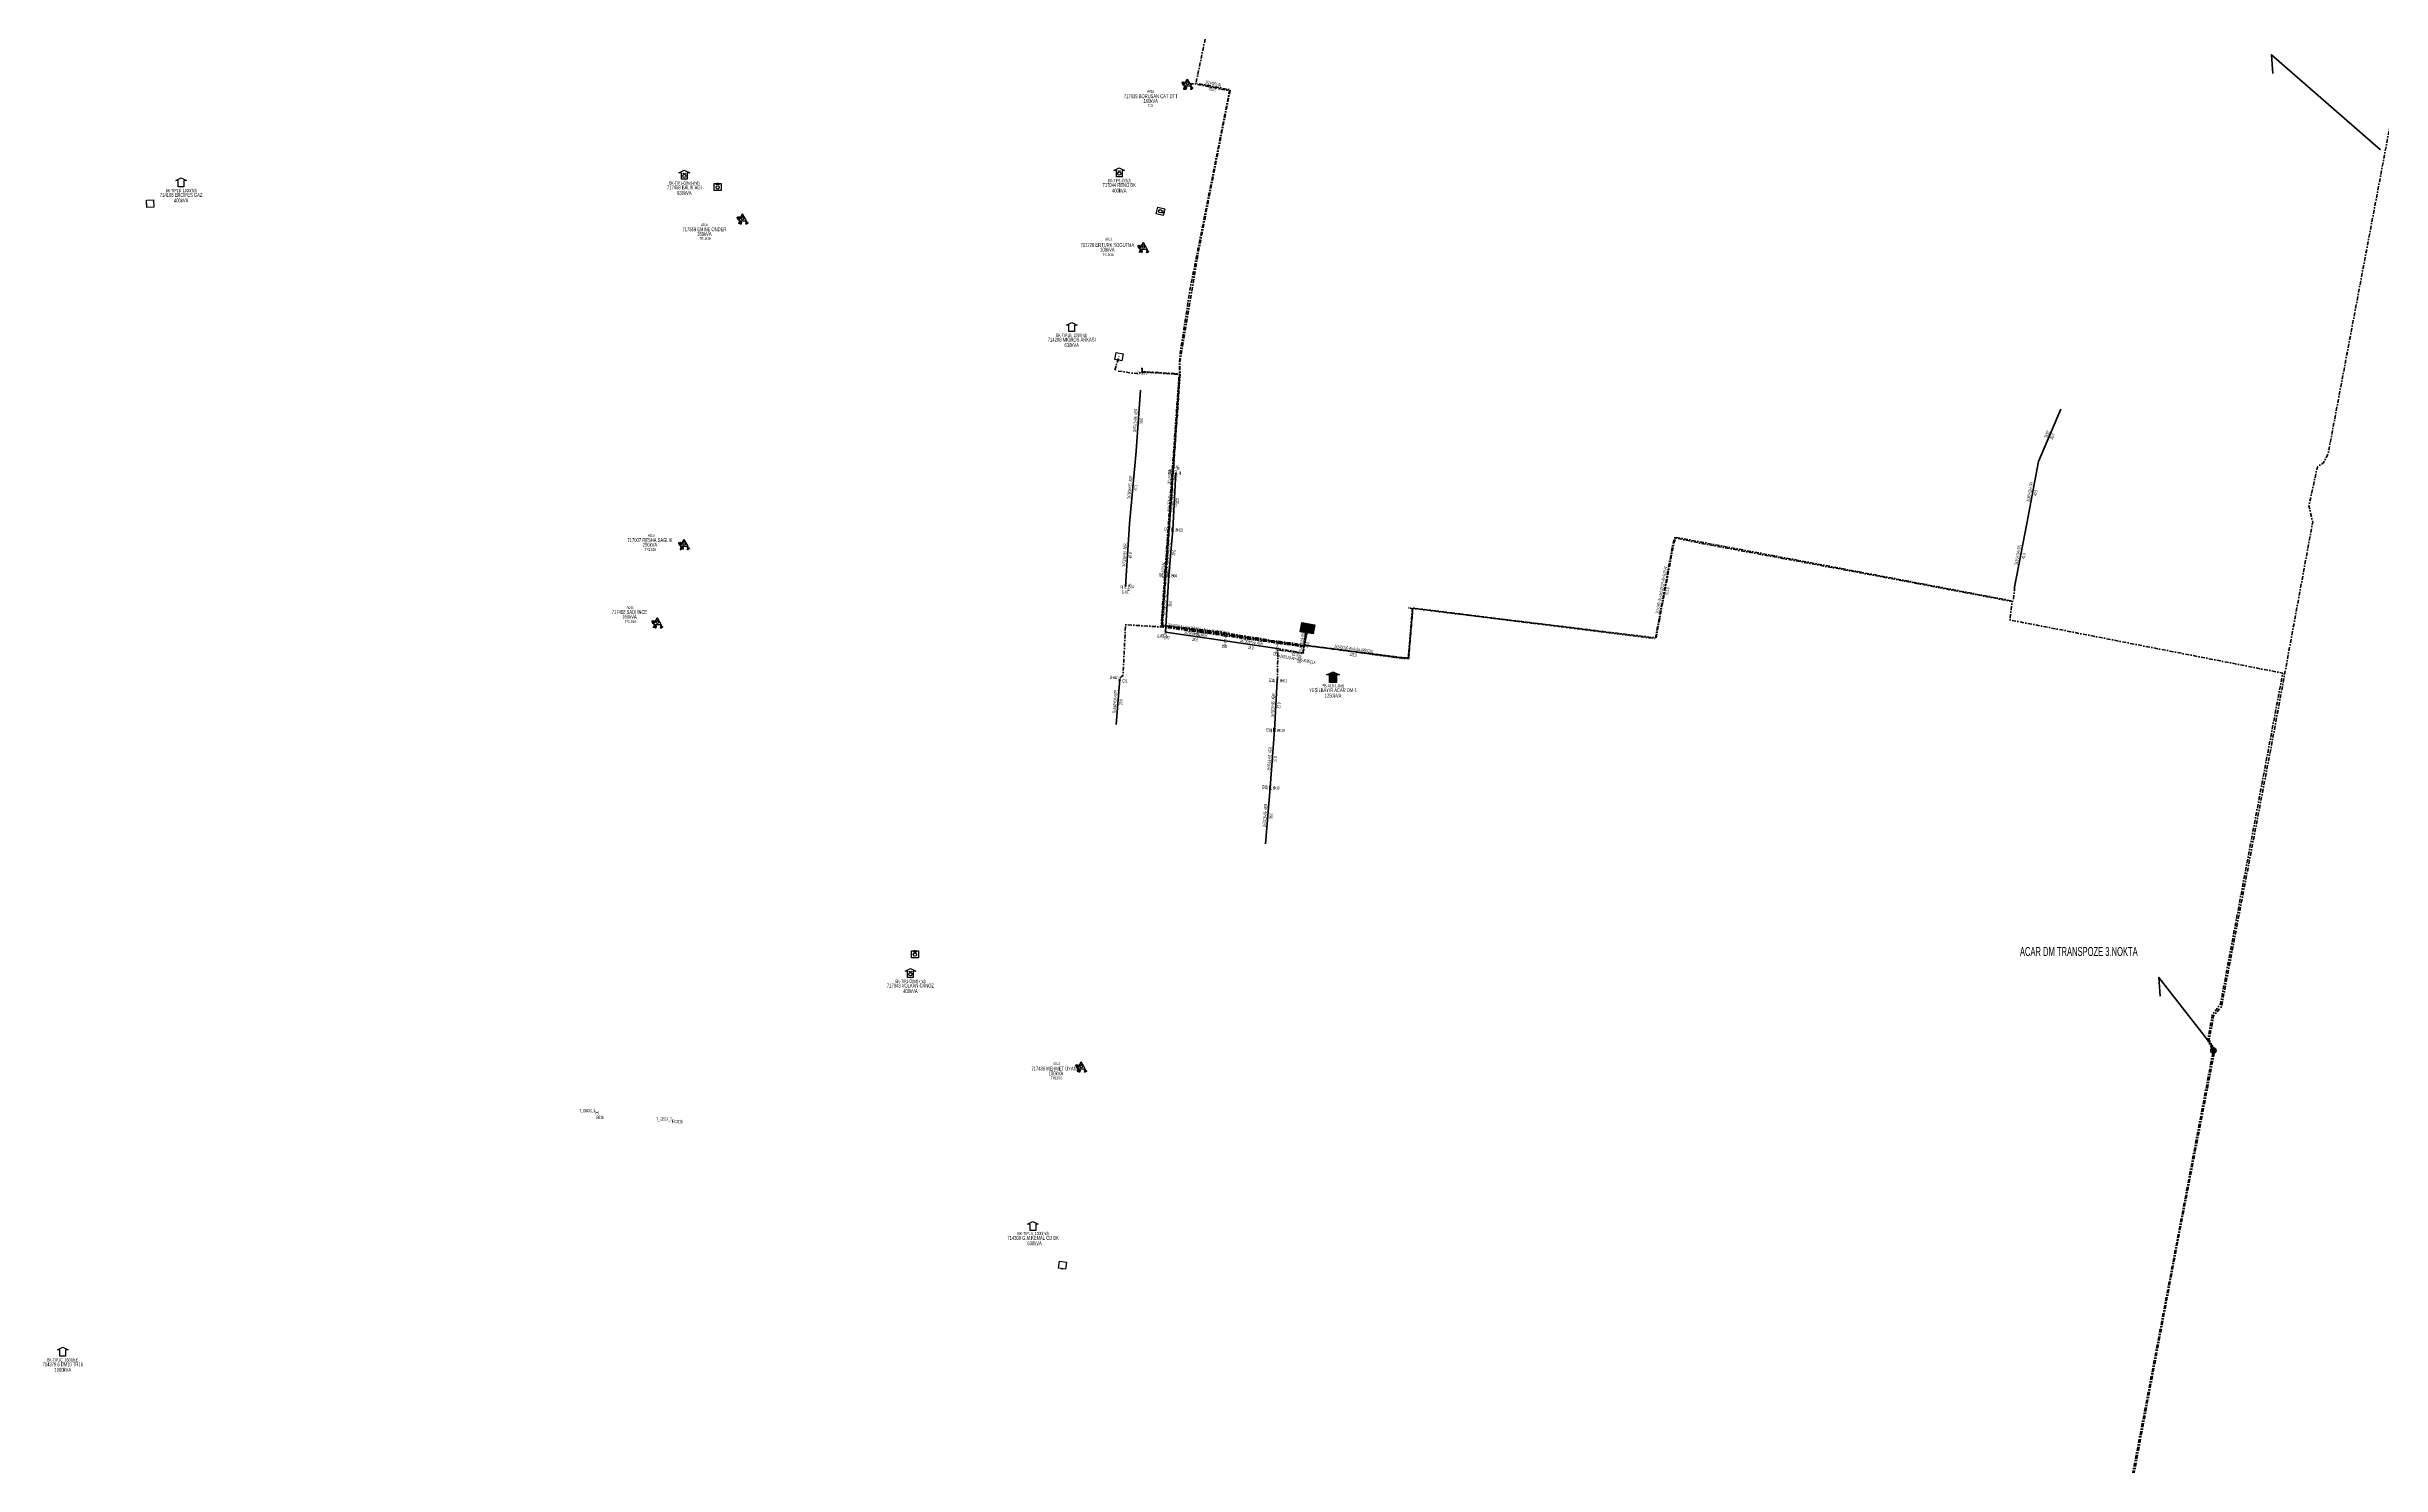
# Model space of a CAD drawing. Header units: millimetres. Extents: x 553786 to 559346, y 4090997 to 4099532.
# Drawn here: x 555232 to 556717, y 4094061 to 4094963 of the extents above; entities that cross this region are included whole.
import ezdxf
from ezdxf.enums import TextEntityAlignment as Align

# ---------------------------------------------------------------- set-up
doc = ezdxf.new("R2010")
doc.units = ezdxf.units.MM
doc.linetypes.add('DASHDOT', pattern=[5, 2.5, -1.25, 0, -1.25])
for name, color, linetype, lineweight in [('DIREK_AG_YENI', 108, 'Continuous', 25), ('DIREK_BOX_MEVCUT', 5, 'Continuous', 25), ('DIREK_OG_YENI', 10, 'Continuous', 25), ('HAT_AG_HAVAI_YENI', 3, 'Continuous', 50), ('HAT_AG_YERALTI_YENI', 3, 'DASHDOT', 50), ('HAT_OG_HAVAI_BYSK', 1, 'Continuous', 70), ('HAT_OG_HAVAI_YENI', 1, 'Continuous', 70), ('HAT_OG_YERALTI_YENI', 1, 'DASHDOT', 70), ('NODE_OG_YENI', 5, 'Continuous', 25), ('TRAFO_MEVCUT', 5, 'Continuous', 30), ('TRAFO_TADILAT_BYSK', 5, 'Continuous', 30), ('TRAFO_YENI', 5, 'Continuous', 30)]:
    doc.layers.add(name, color=color, linetype=linetype, lineweight=lineweight)
doc.styles.add('Direk', font='B_CAD')
doc.styles.get("Standard").update_dxf_attribs({"font": 'Arial'})

# ---------------------------------------------------------------- blocks, each defined once
blk = doc.blocks.new('YENI_BINA_KARE')
blk.add_hatch(color=5).paths.add_polyline_path([(-2.25, -2.25), (2.25, -2.25), (2.25, 2.25), (-2.25, 2.25)])
at = {"layer": 'TRAFO_TADILAT_BYSK', "linetype": 'Continuous'}
for p, q in [((-2.25, -2.25), (-2.25, 2.25)), ((-2.25, 2.25), (2.25, 2.25)), ((0, 1.8), (0, 2.7)), ((2.25, 2.25), (2.25, -2.25)), ((2.25, -2.25), (-2.25, -2.25))]:
    blk.add_line(p, q, dxfattribs=at)
blk = doc.blocks.new('YENI_BETKOSK')
at = {"layer": 'TRAFO_YENI', "linetype": 'Continuous'}
for p, q in [((-3.4, 2), (0, 3.6)), ((-1.8, 2), (-3.4, 2)), ((-1.8, -2), (-1.8, 2)), ((0, 3.6), (3.4, 2)), ((3.4, 2), (1.8, 2)), ((1.8, 2), (1.8, -2)), ((1.8, -2), (-1.8, -2))]:
    blk.add_line(p, q, dxfattribs=at)
for points in [[(-3.4, 2), (-1.8, 2), (-1.8, 2.752941)], [(-1.8, 2.752941), (0, -2), (0, 3.6)], [(-1.8, -2), (-1.8, 2.752941), (0, -2)], [(0, -2), (0, 3.6), (1.8, -2)], [(0, 3.6), (1.8, -2), (1.8, 2.752941)], [(1.8, 2), (1.8, 2.752941), (3.4, 2)]]:
    blk.add_solid(points, dxfattribs=at)
blk = doc.blocks.new('MEV_BINA_KARE')
at = {"layer": 'TRAFO_MEVCUT', "linetype": 'Continuous'}
for p, q in [((-2.25, -2.25), (-2.25, 2.25)), ((-2.25, 2.25), (2.25, 2.25)), ((0, 1.8), (0, 2.7)), ((2.25, 2.25), (2.25, -2.25)), ((2.25, -2.25), (-2.25, -2.25))]:
    blk.add_line(p, q, dxfattribs=at)
blk = doc.blocks.new('MEV_BETKOSK')
at = {"layer": 'TRAFO_MEVCUT', "linetype": 'Continuous'}
for p, q in [((-3.4, 2), (0, 3.6)), ((-1.8, 2), (-3.4, 2)), ((-1.8, -2), (-1.8, 2)), ((0, 3.6), (3.4, 2)), ((3.4, 2), (1.8, 2)), ((1.8, 2), (1.8, -2)), ((1.8, -2), (-1.8, -2))]:
    blk.add_line(p, q, dxfattribs=at)
blk = doc.blocks.new('MEV_DIREK_OZEL')
h = blk.add_hatch(color=32)
h.paths.add_polyline_path([(-2.1, 1), (-2.3, 1.1), (-3.3, -0.5), (-3.1, -0.6), (-2.6, 0.1), (-1.9, -0.4), (-1.8, -0.2), (-2.5, 0.3)])
h.paths.add_polyline_path([(-3.4, -0.1), (-3.3, -0.2), (-2.6, 1), (-2.7, 1.1)])
h.paths.add_polyline_path([(-3.5, 0.3), (-3.4, 0.2), (-3, 0.8), (-3.2, 0.9)])
h.paths.add_polyline_path([(-3.6, 0.8), (-3.6, 0.7), (-3.5, 0.6), (-3.4, 0.8)])
h.paths.add_polyline_path([(-1.5, -2.3), (-2.2, -2.3), (-2.5, -3.5), (-2.4, -3.5), (-2.2, -2.5), (-1.9, -2.5), (-2.1, -3.5), (-2, -3.5), (-1.8, -2.5), (-1.5, -2.5), (-1.7, -3.5), (-1.6, -3.5), (-1.4, -2.5), (-1.1, -2.5), (-1.3, -3.5), (-1.2, -3.5), (-1, -2.5), (-0.7, -2.5), (-0.9, -3.5), (-0.8, -3.5), (-0.5, -2.3), (-1.3, -2.3), (-1.3, -1.4), (-1.5, -1.4)])
at = {"layer": 'TRAFO_MEVCUT'}
for points in [[(2.4, -1.6), (2.2, -1.9), (2.1, -1.4), (2, -1.4), (2.1, -2.3), (2.3, -2), (2.4, -2.7), (2.1, -2.7), (2.4, -2.9), (2.4, -2.9), (2.7, -2.5), (2.5, -2.6)], [(2.4, -1.6), (2.2, -1.9), (2.1, -1.4), (2, -1.4), (2.1, -2.3), (2.3, -2), (2.4, -2.7), (2.1, -2.7), (2.4, -2.9), (2, -3.2), (2.2, -3.8), (2.3, -3.7), (2.1, -3.3), (2.3, -3.1), (2.5, -3.6), (2.5, -3.6), (2.4, -3.1), (2.5, -2.9), (2.7, -3.4), (2.8, -3.4), (2.6, -2.9), (2.8, -2.8), (3, -3.2), (3, -3.2), (2.8, -2.7), (3, -2.6), (3.2, -3.1), (3.3, -3), (3, -2.4), (2.4, -2.9), (2.7, -2.5), (2.5, -2.6)], [(3, -2.6), (3.2, -3.1), (3.3, -3), (3, -2.4), (2.4, -2.9), (2.7, -2.5), (2.5, -2.6), (2.4, -1.6), (2.2, -1.9), (2.1, -1.4), (2, -1.4), (2.1, -2.3), (2.3, -2), (2.4, -2.7), (2.1, -2.7), (2.4, -2.9), (2, -3.2), (2.2, -3.8), (2.3, -3.7), (2.1, -3.3), (2.3, -3.1), (2.5, -3.6), (2.5, -3.6), (2.4, -3.1), (2.5, -2.9), (2.7, -3.4), (2.8, -3.4), (2.6, -2.9), (2.8, -2.8), (3, -3.2), (3, -3.2), (2.8, -2.7)]]:
    blk.add_hatch(color=32, dxfattribs=at).paths.add_polyline_path(points)
at = {"layer": 'TRAFO_MEVCUT', "linetype": 'Continuous'}
for p, q in [((-2.5, -1.4), (0, 2.9)), ((2.5, -1.4), (0, 2.9)), ((-2.5, -1.4), (2.5, -1.4))]:
    blk.add_line(p, q, dxfattribs=at)
at = {"layer": 'TRAFO_MEVCUT', "color": 32, "flags": 128}
blk.add_lwpolyline([(2, -1.4), (2.1, -1.4), (2.2, -1.9), (2.4, -1.6), (2.5, -2.6), (2.7, -2.5), (2.4, -2.9), (3, -2.4), (3.3, -3), (3.2, -3.1), (3, -2.6), (2.8, -2.7), (3, -3.2), (3, -3.2), (2.8, -2.8), (2.6, -2.9), (2.8, -3.4), (2.7, -3.4), (2.5, -2.9), (2.4, -3.1), (2.5, -3.6), (2.5, -3.6), (2.3, -3.1), (2.1, -3.3), (2.3, -3.7), (2.2, -3.8), (2, -3.2), (2.4, -2.9), (2.1, -2.7), (2.4, -2.7), (2.3, -2), (2.1, -2.3), (2, -1.4)], dxfattribs=at)
at = {"layer": 'TRAFO_MEVCUT', "linetype": 'Continuous'}
for centre, radius in [((0, 0), 0.804), ((-0.3, 1.3), 0.12), ((0.3, 1.3), 0.12)]:
    blk.add_circle(centre, radius, dxfattribs=at)
at = {"layer": 'TRAFO_TADILAT_BYSK', "color": 32, "flags": 128}
for points in [[(-3.5, 0.6), (-3.4, 0.8), (-3.6, 0.8), (-3.6, 0.7), (-3.5, 0.6)], [(-3.4, 0.2), (-3, 0.8), (-3.2, 0.9), (-3.5, 0.3), (-3.4, 0.2)], [(-3.3, -0.2), (-2.6, 1), (-2.7, 1.1), (-3.4, -0.1), (-3.3, -0.2)], [(-1.8, -0.2), (-2.5, 0.3), (-2.1, 1), (-2.3, 1.1), (-3.3, -0.5), (-3.1, -0.6), (-2.6, 0.1), (-1.9, -0.4), (-1.8, -0.2)], [(-1.3, -1.4), (-1.5, -1.4), (-1.5, -2.3), (-2.2, -2.3), (-2.5, -3.5), (-2.4, -3.5), (-2.2, -2.5), (-1.9, -2.5), (-2.1, -3.5), (-2, -3.5), (-1.8, -2.5), (-1.5, -2.5), (-1.7, -3.5), (-1.6, -3.5), (-1.4, -2.5), (-1.1, -2.5), (-1.3, -3.5), (-1.2, -3.5), (-1, -2.5), (-0.7, -2.5), (-0.9, -3.5), (-0.8, -3.5), (-0.5, -2.3), (-1.3, -2.3), (-1.3, -1.4)]]:
    blk.add_lwpolyline(points, dxfattribs=at)
blk = doc.blocks.new('MEV_OZELBINA_KARE')
at = {"layer": 'TRAFO_MEVCUT', "linetype": 'Continuous'}
for p, q in [((-2.25, 2.25), (2.25, 2.25)), ((-2.25, -2.25), (-2.25, 2.25)), ((0, 1.8), (0, 2.7)), ((2.25, 2.25), (2.25, -2.25)), ((2.25, -2.25), (-2.25, -2.25))]:
    blk.add_line(p, q, dxfattribs=at)
for centre, radius in [((0, -0.215091), 1.049264), ((-0.592312, 1.488957), 0.15614), ((0.592312, 1.488957), 0.15614)]:
    blk.add_circle(centre, radius, dxfattribs=at)
blk = doc.blocks.new('MEV_MBK_OZEL')
at = {"layer": 'TRAFO_MEVCUT', "linetype": 'Continuous'}
for p, q in [((-3.4, 2), (0, 3.6)), ((-1.8, 2), (-3.4, 2)), ((-1.8, -2), (-1.8, 2)), ((0, 3.6), (3.4, 2)), ((1.8, 2), (1.8, -2)), ((3.4, 2), (1.8, 2)), ((1.8, -2), (-1.8, -2))]:
    blk.add_line(p, q, dxfattribs=at)
for centre, radius in [((0, 0), 1.049264), ((-0.592312, 1.704048), 0.15614), ((0.592312, 1.704048), 0.15614)]:
    blk.add_circle(centre, radius, dxfattribs=at)

msp = doc.modelspace()

# ---------------------------------------------------------------- linework, layer by layer
at = {"color": 3, "lineweight": 50}
for points in [[(556716.192534, 4094897.309669), (556647.012909, 4094957.722426), (556647.805798, 4094945.829173)], [(556609.282049, 4094327.640357), (556575.423145, 4094371.078192), (556576.216034, 4094359.184939)], [(556608.982859, 4094325.835158), (556610.700786, 4094323.091296)], [(556611.053182, 4094325.930762), (556609.048933, 4094323.330308)]]:
    msp.add_lwpolyline(points, dxfattribs=at)
msp.add_circle((556610.040045, 4094324.582733), 1.686615, dxfattribs=at)
at = {"layer": 'HAT_AG_HAVAI_YENI'}
for p, q in [((555927.824, 4094744.412), (555925.04, 4094705.72)), ((555925.04, 4094705.72), (555920.78, 4094659.4)), ((555948.374639, 4094655.862168), (555950.446, 4094692.217)), ((555920.78, 4094659.4), (555918.368925, 4094619.672391)), ((555945.888424, 4094626.799747), (555948.374639, 4094655.862168)), ((555943.713, 4094590.531), (555945.888424, 4094626.799747)), ((555981.81, 4094584.992), (555943.713, 4094590.531)), ((556014.738, 4094580.191), (555981.81, 4094584.992)), ((556014.82, 4094559.913), (556013.089, 4094528.34)), ((556013.089, 4094528.34), (556010.411106, 4094491.808738)), ((556010.411106, 4094491.808738), (556007.4, 4094456.01))]:
    msp.add_line(p, q, dxfattribs=at)
at = {"layer": 'HAT_AG_YERALTI_YENI', "flags": 128}
for points in [[(556034.022, 4094593.051), (556032.05941, 4094582.373054), (556094.524247, 4094573.906327), (556098.406394, 4094573.811641), (556100.902615, 4094605.452574), (556098.15, 4094606.11)], [(556034.022, 4094593.051), (556032.927951, 4094588.56168), (556031.327749, 4094577.237174), (556014.738, 4094580.191)], [(556014.82, 4094559.913), (556015.246086, 4094579.234574), (556031.15342, 4094577.293501), (556032.561074, 4094588.133961), (556034.022, 4094593.051)]]:
    msp.add_lwpolyline(points, dxfattribs=at)
at = {"layer": 'HAT_OG_HAVAI_BYSK'}
msp.add_line((555912.4, 4094531.98), (555914.656, 4094560.652), dxfattribs=at)
at = {"layer": 'HAT_OG_HAVAI_YENI'}
for p, q in [((556498.77, 4094699.11), (556512.99, 4094732.47)), ((556491.42, 4094659.67), (556498.77, 4094699.11)), ((556491.42, 4094659.67), (556483.59, 4094619.17))]:
    msp.add_line(p, q, dxfattribs=at)
at = {"layer": 'HAT_OG_YERALTI_YENI', "flags": 128}
for points in [[(557896.691, 4098878.394), (557897.260485, 4098886.122262), (557869.81702, 4098881.001615), (557888.927147, 4098748.982755), (557929.623344, 4098512.341645), (557936.57778, 4098476.646209), (557893.511143, 4098469.614922), (557846.049951, 4098460.474248), (557797.631518, 4098455.388757), (557744.89686, 4098455.388757), (557624.733684, 4098449.754938), (557465.9324, 4098442.377895), (557384.83177, 4098440.001319), (557191.915804, 4098432.87815), (557019.317028, 4098424.857209), (557010.410822, 4098417.782711), (557007.949871, 4098411.102987), (556969.805135, 4098410.575641), (556968.926225, 4098322.860327), (556957.948506, 4097810.372064), (556946.650307, 4097445.717921), (556936.166507, 4097096.633573), (556921.928358, 4096657.407861), (556910.675454, 4096309.943342), (556902.153227, 4096292.738115), (556890.794993, 4096281.109447), (556881.465015, 4096275.565547), (556878.504818, 4096227.477874), (556887.137908, 4096222.069191), (556900.867642, 4096206.259195), (556904.189558, 4096189.963623), (556901.693243, 4096164.792445), (556869.360978, 4095891.392557), (556845.015366, 4095672.915419), (556809.333049, 4095373.531336), (556804.034909, 4095366.841813), (556799.146292, 4095342.606754), (556802.266686, 4095334.701756), (556773.582935, 4095184.452457), (556682.948278, 4094703.966261), (556679.977559, 4094698.321895), (556676.115624, 4094695.648247), (556670.76833, 4094670.991279), (556673.144905, 4094660.593763), (556647.736348, 4094522.815146), (556615.168793, 4094352.465326), (556610.141422, 4094346.752405), (556607.39922, 4094331.213259), (556610.826973, 4094324.357753), (556587.172645, 4094202.181955), (556557.700477, 4094045.645287), (556546.47037, 4094032.245487), (556534.571267, 4094026.431153), (556527.134328, 4094025.078983), (556524.26678, 4093992.909244), (556430.574872, 4094003.80774), (556394.715305, 4094006.620255), (556356.924282, 4094010.1729), (556348.540824, 4093957.573459), (556331.836216, 4093888.699135), (556325.995479, 4093883.498478), (556322.475034, 4093870.136791), (556325.515418, 4093864.376064), (556277.010144, 4093654.713615), (556249.974555, 4093536.439461), (556250.214586, 4093531.798875), (556218.637584, 4093396.58392), (556208.619188, 4093353.829926), (556202.669637, 4093348.015592), (556191.825618, 4093349.684675), (556041.944656, 4093424.322015), (555939.823597, 4093476.873587), (555918.689807, 4093422.111542), (555903.675077, 4093384.747901), (555887.029691, 4093367.917297), (555830.518575, 4093340.129629), (555763.469899, 4093309.816869), (555755.383918, 4093305.598096), (555756.262829, 4093294.172254), (555762.883618, 4093257.130681), (555764.131775, 4093243.088908), (555765.55537, 4093233.66181), (555768.680582, 4093230.54656)], [(556046.433, 4095388.657), (556057.117404, 4095386.153253), (556006.145346, 4095143.377281), (555963.112156, 4094939.763239), (555984.889998, 4094935.463567), (555964.635037, 4094831.981961), (555952.842646, 4094761.525005), (555953.057288, 4094754.807581), (555947.849086, 4094679.958535), (555944.061115, 4094627.275767), (555941.718225, 4094595.031081), (555977.028484, 4094590.955161), (555992.476588, 4094588.247127), (556004.0472, 4094586.63155), (556010.168728, 4094585.383555), (556015.919432, 4094584.810656), (556025.970769, 4094583.390358), (556031.943303, 4094582.188568), (556033.956507, 4094590.630579), (556034.022, 4094593.051)], [(556034.022, 4094593.051), (556032.740893, 4094589.372205), (556032.03386, 4094581.785825), (555984.750762, 4094589.288947), (555941.879776, 4094595.081477), (555945.102841, 4094646.725237), (555951.586484, 4094732.782187), (555952.765945, 4094754.880417), (555952.565637, 4094761.116263), (555953.318154, 4094769.683376), (555959.508961, 4094809.445485), (555984.48456, 4094934.821777), (555962.356056, 4094939.272913), (555957.809495, 4094939.344564)], [(556034.022, 4094593.051), (556032.037612, 4094581.354516), (555985.877938, 4094588.063056), (555941.006084, 4094594.4331), (555952.443958, 4094754.516079), (555929.264626, 4094756.034137), (555925.444157, 4094754.992191), (555911.493656, 4094756.902425), (555914.212436, 4094765.807322)], [(555928.891799, 4094758.394609), (555928.842901, 4094756.289692), (555952.751689, 4094754.823811), (555946.248884, 4094658.848177), (555941.731117, 4094601.194582), (555941.451083, 4094594.884189), (556002.803152, 4094586.03203), (556031.914519, 4094581.78534), (556033.171515, 4094589.861193), (556034.022, 4094593.051)], [(556034.022, 4094593.051), (556032.334074, 4094582.381609), (556093.321788, 4094574.305457), (556098.2113, 4094574.105388), (556100.998217, 4094605.746234), (556255.582335, 4094586.503674), (556266.940569, 4094647.216139), (556268.157522, 4094650.461348), (556283.448984, 4094647.246795), (556385.27784, 4094628.420419), (556482.128582, 4094610.114985), (556480.657142, 4094598.357155), (556519.142, 4094590.916215), (556654.121356, 4094564.577477), (556614.500229, 4094354.203477), (556609.292471, 4094347.149332), (556606.512422, 4094331.029078), (556609.835918, 4094324.197446), (556567.45035, 4094101.482875), (556556.941509, 4094046.510516), (556546.124144, 4094032.988809), (556532.914476, 4094026.852034), (556526.257635, 4094025.811903), (556523.328651, 4093993.34383), (556454.157627, 4094001.665175), (556389.068085, 4094007.6632), (556356.423964, 4094010.783594), (556353.89752, 4093993.609729), (556346.952488, 4093953.279933), (556338.407165, 4093920.383439), (556331.428672, 4093888.621244), (556325.545782, 4093883.578767), (556321.897756, 4093870.041757), (556324.738352, 4093863.450119), (556307.779601, 4093789.409532), (556283.521418, 4093684.975876), (556263.861593, 4093598.824526), (556259.579305, 4093580.219682), (556249.190784, 4093534.995873), (556249.806246, 4093531.980108), (556242.20209, 4093499.472503), (556216.882867, 4093390.986028), (556208.279551, 4093354.255955), (556202.371113, 4093348.593702), (556191.9698, 4093349.947719), (556076.542865, 4093407.393725), (556023.860849, 4093433.86546), (555939.866019, 4093477.203248), (555934.658261, 4093465.294598), (555903.349759, 4093384.85873), (555886.695153, 4093368.355368), (555831.62779, 4093340.982421), (555770.381067, 4093313.581374), (555755.007894, 4093305.920772), (555756.049445, 4093292.248423), (555761.302731, 4093263.138616), (555763.337844, 4093249.091252), (555764.332052, 4093238.486363), (555765.136888, 4093234.320157), (555768.680582, 4093230.54656)], [(556034.022, 4094593.051), (556031.788649, 4094582.219598), (556094.415787, 4094574.38074), (556098.079125, 4094574.272994), (556100.222539, 4094599.228499), (556100.690747, 4094605.941837), (556159.662332, 4094598.652867), (556255.339493, 4094586.962764), (556266.447872, 4094647.130028), (556267.678797, 4094651.00744), (556356.710303, 4094634.267931), (556482.662866, 4094610.350411), (556483.462967, 4094617.243589), (556483.59, 4094619.17)], [(556034.022, 4094593.051), (556033.07037, 4094588.890931), (556032.331816, 4094584.028779), (556031.839446, 4094581.320745), (555986.541419, 4094587.660007), (555942.314549, 4094593.873168), (555918.373065, 4094595.288731), (555916.785075, 4094563.298816), (555915.584923, 4094562.258684), (555914.656, 4094560.652)]]:
    msp.add_lwpolyline(points, dxfattribs=at)

# ---------------------------------------------------------------- block references
at = {"layer": 'TRAFO_MEVCUT'}
for name, p in [('MEV_DIREK_OZEL', (555957.809495, 4094939.344564)), ('MEV_MBK_OZEL', (555637.844284, 4094880.690011)), ('MEV_MBK_OZEL', (555914.340731, 4094882.16826)), ('MEV_BETKOSK', (555317.916792, 4094875.87452)), ('MEV_OZELBINA_KARE', (555659.0465, 4094873.615218)), ('MEV_DIREK_OZEL', (555674.935932, 4094853.647553)), ('MEV_DIREK_OZEL', (555929.712167, 4094835.510349)), ('MEV_BETKOSK', (555884.140187, 4094783.872177)), ('MEV_DIREK_OZEL', (555637.748363, 4094646.687706)), ('MEV_DIREK_OZEL', (555620.710951, 4094596.825509)), ('MEV_OZELBINA_KARE', (555784.445, 4094385.807)), ('MEV_MBK_OZEL', (555781.591637, 4094373.124595)), ('MEV_DIREK_OZEL', (555890.25609, 4094314.435952)), ('MEV_BETKOSK', (555859.462097, 4094212.170348)), ('MEV_BETKOSK', (555242.645108, 4094132.305521))]:
    msp.add_blockref(name, p, dxfattribs=at)
for name, p, rotation in [('MEV_BINA_KARE', (555298.223457, 4094863.063453), 92.815557), ('MEV_OZELBINA_KARE', (555940.632579, 4094858.180777), 256.171349), ('MEV_BINA_KARE', (555914.212436, 4094765.807322), 170.7066909999999), ('MEV_BINA_KARE', (555878.242676, 4094188.07085), 173.112835)]:
    msp.add_blockref(name, p, dxfattribs=dict(at, rotation=rotation))
at = {"layer": 'TRAFO_YENI', "xscale": 1.85, "yscale": 1.3, "rotation": 169.893281}
msp.add_blockref('YENI_BINA_KARE', (556034.022, 4094593.051), dxfattribs=at)
at = {"layer": 'TRAFO_YENI', "xscale": 1.199999999999999, "yscale": 1.199999999999999}
msp.add_blockref('YENI_BETKOSK', (556050.284187, 4094560.985458), dxfattribs=at)

# ---------------------------------------------------------------- texts
at = {"layer": 'DIREK_AG_YENI', "width": 0.53}
for s, p in [('D06', (555946.951667, 4094692.416094)), ('G-K1', (555950.646652, 4094695.738672)), ('D05', (555944.883489, 4094656.110903)), ('G-10I', (555952.418924, 4094655.574023)), ('G-K1', (555918.155133, 4094616.149711)), ('B04', (555921.862497, 4094619.460366)), ('G-10I', (555941.844635, 4094627.093941)), ('D04', (555949.379198, 4094626.545785)), ('G-K2', (555940.649374, 4094588.037034)), ('D03', (555944.644659, 4094587.157276)), ('G-10I', (555982.325815, 4094588.534745)), ('D02', (555981.305726, 4094581.528518)), ('D01', (556014.17868, 4094576.73598)), ('G-K1', (556015.306359, 4094583.701856)), ('E01', (556011.322581, 4094560.047401)), ('G-K1', (556018.798106, 4094559.760127)), ('E02', (556009.596159, 4094528.563749)), ('G-10I', (556017.135511, 4094528.080783)), ('E03', (556006.921896, 4094492.083359)), ('G-10I', (556014.452835, 4094491.49063))]:
    msp.add_text(s, height=2.05, dxfattribs=at).set_placement(p, align=Align.MIDDLE_CENTER)
at = {"layer": 'DIREK_AG_YENI', "color": 32, "style": 'Direk'}
for s, rotation, p in [('4', 221.73903, (555948.581931, 4094694.306318)), ('5', 154.239031, (555951.66293, 4094694.738722)), ('4', 445.924714, (555951.167559, 4094655.66318)), ('4', 401.526972, (555920.225249, 4094617.576189)), ('5', 109.026971, (555921.015948, 4094620.585228)), ('4', 445.838936, (555948.681043, 4094626.596577)), ('4', 375.43758, (555944.458328, 4094587.832021)), ('4', 171.716087, (555982.213419, 4094587.762786)), ('4', 170.804385, (556015.185456, 4094582.955016)), ('4', 447.79929, (556017.617935, 4094559.805479)), ('4', 446.33468, (556015.883273, 4094528.161001)), ('4', 445.499765, (556013.202474, 4094491.589041))]:
    msp.add_text(s, height=2, rotation=rotation, dxfattribs=at).set_placement(p, align=Align.MIDDLE_CENTER)
at = {"layer": 'DIREK_AG_YENI', "style": 'Direk'}
for s, p in [('2', (555950.446, 4094692.217)), ('E', (555948.374639, 4094655.862168)), ('2', (555918.368925, 4094619.672391)), ('E', (555945.888424, 4094626.799747)), ('2', (555943.713, 4094590.531)), ('E', (555981.81, 4094584.992)), ('2', (556014.82, 4094559.913)), ('E', (556013.089, 4094528.34)), ('E', (556010.411106, 4094491.808738))]:
    msp.add_text(s, height=2.5, dxfattribs=at).set_placement(p, align=Align.MIDDLE_CENTER)
at = {"layer": 'DIREK_AG_YENI', "color": 4, "style": 'Direk'}
for p in [(555952.941952, 4094692.07479), (555945.88096, 4094656.039836), (555915.873517, 4094619.823838), (555943.395014, 4094626.981148), (555941.774193, 4094588.952701), (555981.449804, 4094582.518084), (556014.338486, 4094577.723129), (556012.321844, 4094560.009), (556010.594114, 4094528.499821), (556007.918813, 4094492.004896)]:
    msp.add_text('q', height=2, dxfattribs=at).set_placement(p, align=Align.MIDDLE_CENTER)
at = {"layer": 'DIREK_AG_YENI', "style": 'Direk'}
msp.add_text('2', height=2.5, rotation=352.97504, dxfattribs=at).set_placement((556014.738, 4094580.191), align=Align.MIDDLE_CENTER)
at = {"layer": 'DIREK_BOX_MEVCUT', "linetype": 'ByBlock', "width": 0.53}
for s, p in [('T_GBOX_3', (555576.221155, 4094286.415516)), ('B01b', (555584.246374, 4094282.121112)), ('T_GBOX_3', (555624.865868, 4094281.11709)), ('C01b', (555634.410535, 4094279.402773))]:
    msp.add_text(s, height=2.05, dxfattribs=at).set_placement(p, align=Align.MIDDLE_CENTER)
at = {"layer": 'DIREK_BOX_MEVCUT', "linetype": 'ByBlock', "style": 'Direk', "width": 0.8}
for p in [(555582.3, 4094285.03), (555630.92, 4094279.66)]:
    msp.add_text('H', height=2.25, dxfattribs=at).set_placement(p, align=Align.MIDDLE_CENTER)
at = {"layer": 'DIREK_OG_YENI', "width": 0.53}
for s, p in [("G-K2''", (555910.917228, 4094561.814129)), ('C01', (555917.998264, 4094559.613119))]:
    msp.add_text(s, height=2.05, dxfattribs=at).set_placement(p, align=Align.MIDDLE_CENTER)
at = {"layer": 'DIREK_OG_YENI', "color": 32, "style": 'Direk'}
msp.add_text('4', height=2, rotation=252.733104, dxfattribs=at).set_placement((555911.982189, 4094561.483105), align=Align.MIDDLE_CENTER)
at = {"layer": 'DIREK_OG_YENI', "style": 'Direk'}
msp.add_text('8', height=2.5, rotation=353.35678, dxfattribs=at).set_placement((555914.656, 4094560.652), align=Align.MIDDLE_CENTER)
at = {"layer": 'HAT_AG_HAVAI_YENI', "lineweight": 30, "width": 0.53}
for rotation, p in [(445.884281, (555925.584263, 4094725.126972)), (444.745351, (555922.063572, 4094682.637845)), (86.739011, (555948.561688, 4094674.087694)), (446.52697, (555918.726024, 4094639.587688)), (85.110398, (555946.284625, 4094641.403408)), (86.567473, (555943.952237, 4094608.716265)), (351.727403, (555962.884069, 4094588.602609, 277971.856605)), (351.70504, (555998.396573, 4094583.432677, 277990.905164)), (446.861782, (556013.105739, 4094544.172891)), (445.807556, (556010.902292, 4094510.136368)), (445.192051, (556008.058544, 4094473.980613))]:
    msp.add_text('3x70/16+95_AER', height=2.05, rotation=rotation, dxfattribs=at).set_placement(p, align=Align.CENTER)
for s, rotation, p in [('39.0', 445.884281, (555927.279879, 4094725.004961)), ('47.0', 444.745351, (555923.756428, 4094682.482155)), ('36.0', 86.739011, (555950.258935, 4094673.990991)), ('40.0', 446.52697, (555920.422902, 4094639.484704)), ('29.0', 85.110398, (555947.978438, 4094641.258506)), ('36.0', 86.567473, (555945.649187, 4094608.614481)), ('38.0', 351.727403, (555962.639468, 4094586.920298, 277971.856605)), ('33.0', 351.70504, (555998.151316, 4094581.750462, 277990.905164)), ('32.0', 446.861782, (556014.80319, 4094544.079825)), ('37.0', 445.807556, (556012.597743, 4094510.012087)), ('36.0', 445.192051, (556009.752562, 4094473.838125))]:
    msp.add_text(s, height=2.05, rotation=rotation, dxfattribs=at).set_placement(p, align=Align.TOP_CENTER)
at = {"layer": 'HAT_AG_YERALTI_YENI', "lineweight": 30, "width": 0.53}
for rotation, p in [(441.957106, (556031.286211, 4094583.018354)), (349.357129, (556026.797691, 4094572.562036)), (352.28095, (556063.405997, 4094578.981988))]:
    msp.add_text('3x240/120-Al+4x16-Al/95ÇLK', height=2.05, rotation=rotation, dxfattribs=at).set_placement(p, align=Align.CENTER)
for s, rotation, p in [('62.0', 349.357129, (556026.229572, 4094577.391048)), ('44.0', 441.957106, (556032.96949, 4094582.7805)), ('123.0', 352.28095, (556063.17766, 4094577.297393))]:
    msp.add_text(s, height=2.05, rotation=rotation, dxfattribs=at).set_placement(p, align=Align.TOP_CENTER)
at = {"layer": 'HAT_OG_HAVAI_BYSK', "lineweight": 30, "width": 0.53}
msp.add_text('[3xSW]+[3A+R/P]', height=2.05, rotation=445.501659, dxfattribs=at).set_placement((555912.680455, 4094546.382493), align=Align.CENTER)
msp.add_text('29.0', height=2.05, rotation=445.501659, dxfattribs=at).set_placement((555914.375218, 4094546.249161), align=Align.TOP_CENTER)
at = {"layer": 'HAT_OG_HAVAI_YENI', "lineweight": 30, "width": 0.53}
for s, rotation, p in [('3x3/0', 66.913437, (556505.098074, 4094716.123303)), ('3x3/0+(3A+2P)', 79.443511, (556494.259386, 4094679.545724)), ('3x3/0+(3A+2P)', 79.057815, (556486.670454, 4094639.581346))]:
    msp.add_text(s, height=2.05, rotation=rotation, dxfattribs=at).set_placement(p, align=Align.CENTER)
for s, rotation, p in [('36.0', 66.913437, (556506.661926, 4094715.456697)), ('40.0', 79.443511, (556495.930614, 4094679.234276)), ('41.0', 79.057815, (556488.339546, 4094639.258654))]:
    msp.add_text(s, height=2.05, rotation=rotation, dxfattribs=at).set_placement(p, align=Align.TOP_CENTER)
at = {"layer": 'HAT_OG_YERALTI_YENI', "lineweight": 30, "width": 0.53}
for s, rotation, p in [('3(1x400)-AL', 348.831539, (555974.165717, 4094938.447305)), ('3(1x150)-AL', 85.691401, (555947.497065, 4094689.817571)), ('3(1x150)-AL', 85.887693, (555947.161309, 4094672.540996)), ('3(1x150)-AL', 445.519428, (555943.142598, 4094630.087783)), ('3(1x150)-AL+3x240/120-Al+4x16-Al', 79.53956, (556260.057809, 4094617.200719)), ('3(1x150)-AL+(3x240/120-Al)+(4x16-Al)/95ÇLK', 352.003201, (555964.546234, 4094591.608322))]:
    msp.add_text(s, height=2.05, rotation=rotation, dxfattribs=at).set_placement(p, align=Align.CENTER)
for s, rotation, p in [('935.0', 348.831539, (555973.836437, 4094936.7795)), ('473.0', 85.691401, (555949.19226, 4094689.689853)), ('315.0', 85.887693, (555948.856932, 4094672.419086)), ('289.0', 445.519428, (555944.837403, 4094629.954977)), ('571.0', 79.53956, (556261.729556, 4094616.892073)), ('175.0', 352.003201, (555964.309734, 4094589.924853))]:
    msp.add_text(s, height=2.05, rotation=rotation, dxfattribs=at).set_placement(p, align=Align.TOP_CENTER)
at = {"layer": 'NODE_OG_YENI', "width": 0.6}
msp.add_text('O-N01', height=2.1, dxfattribs=at).set_placement((555928.891799, 4094756.394609), align=Align.TOP_CENTER)
at = {"layer": 'NODE_OG_YENI', "style": 'Direk'}
msp.add_text('M', height=1.4, dxfattribs=at).set_placement((555928.891799, 4094758.394609), align=Align.MIDDLE_CENTER)
at = {"layer": 'TRAFO_MEVCUT', "width": 0.6}
for s, height, p in [('717039 BORUSAN CAT DTT', 2.5, (555934.377851, 4094930.143733)), ('717039 BORUSAN CAT DTT', 2.5, (555934.377851, 4094930.143733)), ('160kVA', 2.5, (555934.377851, 4094927.143733)), ('160kVA', 2.5, (555934.377851, 4094927.143733)), ('A01ö', 1.8, (555934.350476, 4094933.610085)), ('A01ö', 1.8, (555934.350476, 4094933.610085)), ('714106 ERCIYES GAZ', 2.5, (555317.916792, 4094867.37452)), ('714106 ERCIYES GAZ', 2.5, (555317.916792, 4094867.37452)), ('BK-TIP1B_1000(hd)', 2.1, (555317.916792, 4094870.37452)), ('BK-TIP1B_1000(hd)', 2.1, (555317.916792, 4094870.37452)), ('717458 BALIK AGI', 2.5, (555637.844284, 4094872.190011)), ('717458 BALIK AGI', 2.5, (555637.844284, 4094872.190011)), ('BK-TIP1-Ö(hd)-(hd)', 2.1, (555637.844284, 4094875.190011)), ('BK-TIP1-Ö(hd)-(hd)', 2.1, (555637.844284, 4094875.190011)), ('630kVA', 2.5, (555637.844284, 4094868.690011)), ('630kVA', 2.5, (555637.844284, 4094868.690011)), ('717044 RENO BK', 2.5, (555914.340731, 4094873.66826)), ('717044 RENO BK', 2.5, (555914.340731, 4094873.66826)), ('BK-TIP1-Ö(hd)', 2.1, (555914.340731, 4094876.66826)), ('BK-TIP1-Ö(hd)', 2.1, (555914.340731, 4094876.66826)), ('400kVA', 2.5, (555914.340731, 4094870.16826)), ('400kVA', 2.5, (555914.340731, 4094870.16826)), ('400kVA', 2.5, (555317.916792, 4094863.87452)), ('400kVA', 2.5, (555317.916792, 4094863.87452)), ('717559 EMINE ONDER', 2.5, (555650.586576, 4094845.536505)), ('717559 EMINE ONDER', 2.5, (555650.586576, 4094845.536505)), ('160kVA', 2.5, (555650.586576, 4094842.536505)), ('160kVA', 2.5, (555650.586576, 4094842.536505)), ('A01ö', 1.8, (555650.557215, 4094848.844451)), ('A01ö', 1.8, (555650.557215, 4094848.844451)), ('717226 ERTURK SOGUTMA', 2.5, (555906.815539, 4094835.565065)), ('717226 ERTURK SOGUTMA', 2.5, (555906.815539, 4094835.565065)), ('A01ö', 1.8, (555907.596592, 4094839.630127)), ('A01ö', 1.8, (555907.596592, 4094839.630127)), ('100kVA', 2.5, (555906.815539, 4094832.565065)), ('100kVA', 2.5, (555906.815539, 4094832.565065)), ('BK-TIP1B_1000(hd)', 2.1, (555884.140187, 4094778.372177)), ('BK-TIP1B_1000(hd)', 2.1, (555884.140187, 4094778.372177)), ('714298 MIGROS ARKASI', 2.5, (555884.140187, 4094775.372177)), ('714298 MIGROS ARKASI', 2.5, (555884.140187, 4094775.372177)), ('630kVA', 2.5, (555884.140187, 4094771.872177)), ('630kVA', 2.5, (555884.140187, 4094771.872177)), ('717007 RESHA SAGLIK', 2.5, (555615.972831, 4094647.917692)), ('717007 RESHA SAGLIK', 2.5, (555615.972831, 4094647.917692)), ('250kVA', 2.5, (555615.972831, 4094644.917692)), ('250kVA', 2.5, (555615.972831, 4094644.917692)), ('A01ö', 1.8, (555616.841455, 4094651.205607)), ('A01ö', 1.8, (555616.841455, 4094651.205607)), ('717488 SADİ İNCE', 2.5, (555602.957651, 4094602.19336)), ('717488 SADİ İNCE', 2.5, (555602.957651, 4094602.19336)), ('160kVA', 2.5, (555602.957651, 4094599.19336)), ('160kVA', 2.5, (555602.957651, 4094599.19336)), ('A01ö', 1.8, (555603.398947, 4094605.34276)), ('A01ö', 1.8, (555603.398947, 4094605.34276)), ('717043 VOLKAN CANOZ', 2.5, (555781.591637, 4094364.624595)), ('717043 VOLKAN CANOZ', 2.5, (555781.591637, 4094364.624595)), ('BK-TIP1-Ö(hd)-(hd)', 2.1, (555781.591637, 4094367.624595)), ('BK-TIP1-Ö(hd)-(hd)', 2.1, (555781.591637, 4094367.624595)), ('400kVA', 2.5, (555781.591637, 4094361.124595)), ('400kVA', 2.5, (555781.591637, 4094361.124595)), ('717486 MEHMET UYANIK', 2.5, (555874.125062, 4094311.823732)), ('717486 MEHMET UYANIK', 2.5, (555874.125062, 4094311.823732)), ('100kVA', 2.5, (555874.125062, 4094308.823732)), ('100kVA', 2.5, (555874.125062, 4094308.823732)), ('A01ö', 1.8, (555874.534797, 4094315.402748)), ('A01ö', 1.8, (555874.534797, 4094315.402748)), ('714300 G.M.KEMAL CD BK', 2.5, (555859.564169, 4094204.196888)), ('714300 G.M.KEMAL CD BK', 2.5, (555859.564169, 4094204.196888)), ('BK-TIP1B_1000(hd)', 2.1, (555859.564169, 4094207.196888)), ('BK-TIP1B_1000(hd)', 2.1, (555859.564169, 4094207.196888)), ('630kVA', 2.5, (555860.528971, 4094200.760644)), ('630kVA', 2.5, (555860.528971, 4094200.760644)), ('714379 6 DM10 TR16', 2.5, (555242.645108, 4094123.805521)), ('714379 6 DM10 TR16', 2.5, (555242.645108, 4094123.805521)), ('BK-TIP1C_1600(hd)', 2.1, (555242.645108, 4094126.805521)), ('BK-TIP1C_1600(hd)', 2.1, (555242.645108, 4094126.805521)), ('1000kVA', 2.5, (555242.645108, 4094120.305521)), ('1000kVA', 2.5, (555242.645108, 4094120.305521))]:
    msp.add_text(s, height=height, dxfattribs=at).set_placement(p, align=Align.CENTER)
for s, p in [('T15', (555934.235762, 4094926.39687)), ('T15', (555934.235762, 4094926.39687)), ('TR13/16', (555650.901357, 4094841.96161)), ('TR13/16', (555650.901357, 4094841.96161)), ('TR13/16', (555907.111926, 4094831.584659)), ('TR13/16', (555907.111926, 4094831.584659)), ('TR13/16', (555616.325242, 4094644.093338)), ('TR13/16', (555616.325242, 4094644.093338)), ('TR13/16', (555603.628375, 4094598.287847)), ('TR13/16', (555603.628375, 4094598.287847)), ('TR13/16', (555874.523062, 4094308.0499)), ('TR13/16', (555874.523062, 4094308.0499))]:
    msp.add_text(s, height=1.8, dxfattribs=at).set_placement(p, align=Align.TOP_CENTER)
at = {"layer": 'TRAFO_MEVCUT', "color": 3, "width": 0.6}
msp.add_text('ACAR DM TRANSPOZE 3.NOKTA', height=5.74123819, dxfattribs=at).set_placement((556524.435933, 4094384.701895), align=Align.CENTER)
at = {"layer": 'TRAFO_YENI', "width": 0.6}
for s, height, p in [('YEŞİLBAYIR ACAR DM-1', 2.5, (556050.284187, 4094552.485458)), ('PB-A10-1-(hd)', 2.1, (556050.284187, 4094555.485458)), ('1250kVA', 2.5, (556050.284187, 4094548.985458))]:
    msp.add_text(s, height=height, dxfattribs=at).set_placement(p, align=Align.CENTER)

doc.saveas('drawing.dxf')
